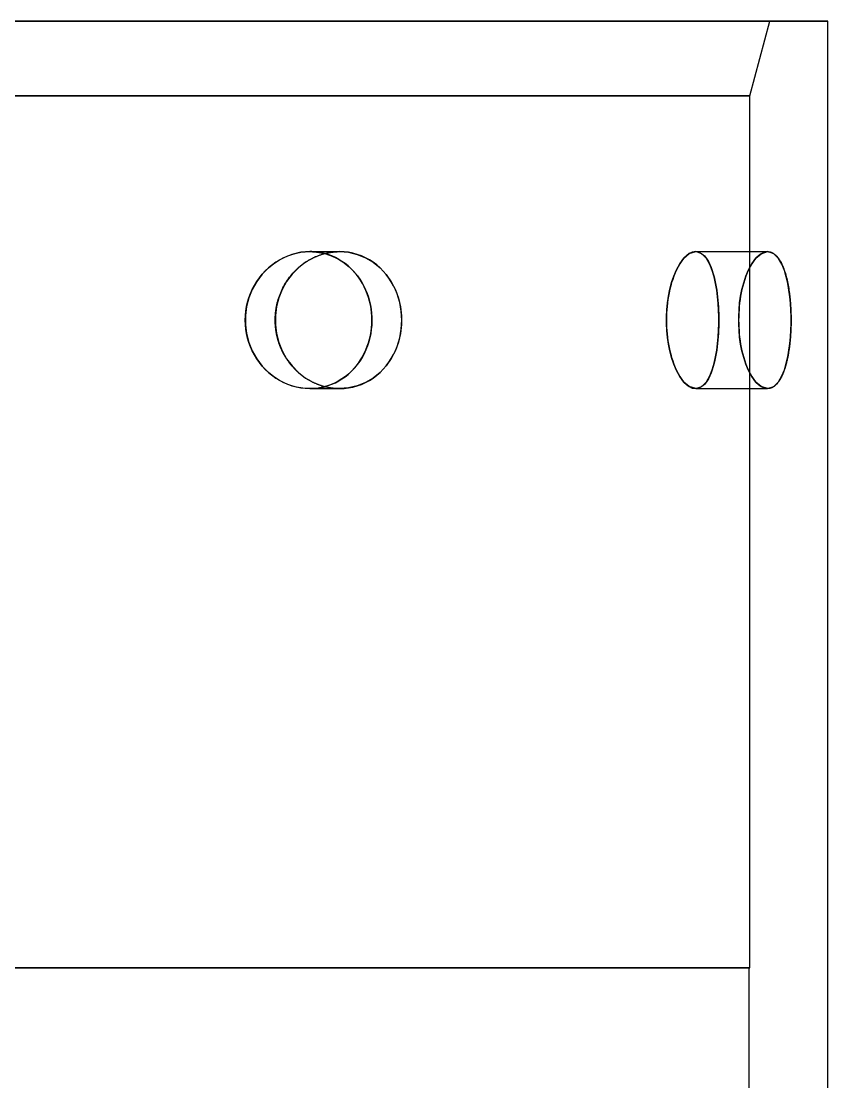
# Model space of a CAD drawing. Header units: millimetres. Extents: x 0 to 275, y -45 to 668.
# Drawn here: x 178.62 to 211, y 253.42 to 296 of the extents above; entities that cross this region are included whole.
import ezdxf

# ---------------------------------------------------------------- set-up
doc = ezdxf.new("R2010")
doc.units = ezdxf.units.MM
doc.layers.add('SIDE_HIDDEN', color=8, linetype='CONTINUOUS')
doc.layers.add('SIDE_VISIBLE', color=7, linetype='Continuous')

msp = doc.modelspace()

# ---------------------------------------------------------------- linework, layer by layer
at = {"layer": 'SIDE_HIDDEN'}
for points in [[(211, 296), (208.239, 296), (205.478, 296), (202.717, 296), (199.957, 296), (197.196, 296), (194.435, 296), (191.674, 296), (188.913, 296), (186.152, 296), (183.391, 296), (180.63, 296), (177.87, 296), (175.109, 296), (172.348, 296), (169.587, 296), (166.826, 296), (164.065, 296), (161.304, 296), (158.543, 296), (155.783, 296), (153.022, 296), (150.261, 296), (147.5, 296)], [(208.679, 296), (206.12, 296), (203.561, 296), (201.002, 296), (198.443, 296), (195.884, 296), (193.325, 296), (190.766, 296), (188.207, 296), (185.648, 296), (183.089, 296), (180.53, 296), (177.97, 296), (175.411, 296), (172.852, 296), (170.293, 296), (167.734, 296), (165.175, 296), (162.616, 296), (160.057, 296), (157.498, 296), (154.939, 296), (152.38, 296), (149.821, 296)], [(149.821, 296), (151.101, 296), (152.38, 296), (153.66, 296), (154.939, 296), (156.219, 296), (157.498, 296), (158.778, 296), (160.057, 296), (161.337, 296), (162.616, 296), (163.896, 296), (165.175, 296), (166.455, 296), (167.734, 296), (169.014, 296), (170.293, 296), (171.573, 296), (172.852, 296), (174.132, 296), (175.411, 296), (176.691, 296), (177.97, 296), (179.25, 296)], [(179.25, 296), (180.53, 296), (181.809, 296), (183.089, 296), (184.368, 296), (185.648, 296), (186.927, 296), (188.207, 296), (189.486, 296), (190.766, 296), (192.045, 296), (193.325, 296), (194.604, 296), (195.884, 296), (197.163, 296), (198.443, 296), (199.722, 296), (201.002, 296), (202.281, 296), (203.561, 296), (204.84, 296), (206.12, 296), (207.399, 296), (208.679, 296)], [(207.875, 293), (208.679, 296)], [(207.875, 293), (205.386, 293), (202.897, 293), (200.408, 293), (197.918, 293), (195.429, 293), (192.94, 293), (190.451, 293), (187.962, 293), (185.473, 293), (182.984, 293), (180.495, 293), (178.005, 293), (175.516, 293), (173.027, 293), (170.538, 293), (168.049, 293), (165.56, 293), (163.071, 293), (160.582, 293), (158.092, 293), (155.603, 293), (153.114, 293), (150.625, 293)], [(150.625, 293), (151.87, 293), (153.114, 293), (154.359, 293), (155.603, 293), (156.848, 293), (158.092, 293), (159.337, 293), (160.582, 293), (161.826, 293), (163.071, 293), (164.315, 293), (165.56, 293), (166.804, 293), (168.049, 293), (169.293, 293), (170.538, 293), (171.783, 293), (173.027, 293), (174.272, 293), (175.516, 293), (176.761, 293), (178.005, 293), (179.25, 293)], [(179.25, 293), (180.495, 293), (181.739, 293), (182.984, 293), (184.228, 293), (185.473, 293), (186.717, 293), (187.962, 293), (189.207, 293), (190.451, 293), (191.696, 293), (192.94, 293), (194.185, 293), (195.429, 293), (196.674, 293), (197.918, 293), (199.163, 293), (200.408, 293), (201.652, 293), (202.897, 293), (204.141, 293), (205.386, 293), (206.63, 293), (207.875, 293)], [(207.875, 258), (207.875, 293)], [(187.613, 284), (187.619, 284.182), (187.636, 284.363), (187.665, 284.543), (187.705, 284.721), (187.757, 284.895), (187.819, 285.067), (187.893, 285.233), (187.977, 285.395), (188.071, 285.55), (188.176, 285.7), (188.29, 285.842), (188.413, 285.976), (188.545, 286.102), (188.685, 286.218), (188.833, 286.325), (188.987, 286.421), (189.148, 286.505), (189.315, 286.579), (189.487, 286.639), (189.663, 286.687), (189.841, 286.722), (190.022, 286.743), (190.204, 286.75)], [(190.204, 286.75), (189.841, 286.722), (189.487, 286.639), (189.148, 286.505), (188.833, 286.325), (188.545, 286.102), (188.29, 285.842), (188.071, 285.55), (187.893, 285.233), (187.757, 284.895), (187.665, 284.543), (187.619, 284.182), (187.619, 283.818), (187.665, 283.457), (187.757, 283.105), (187.893, 282.767), (188.071, 282.45), (188.29, 282.158), (188.545, 281.898), (188.833, 281.675), (189.148, 281.495), (189.487, 281.361), (189.841, 281.278), (190.204, 281.25)], [(190.8, 286.673), (190.774, 286.679), (190.749, 286.686), (190.723, 286.692), (190.698, 286.697), (190.672, 286.703), (190.647, 286.708), (190.621, 286.713), (190.595, 286.717), (190.569, 286.721), (190.543, 286.725), (190.517, 286.729), (190.491, 286.732), (190.465, 286.735), (190.439, 286.738), (190.413, 286.741), (190.387, 286.743), (190.361, 286.745), (190.335, 286.746), (190.309, 286.748), (190.283, 286.749), (190.257, 286.749), (190.23, 286.75), (190.204, 286.75)], [(190.204, 286.75), (190.23, 286.75), (190.257, 286.749), (190.283, 286.749), (190.309, 286.748), (190.335, 286.746), (190.361, 286.745), (190.387, 286.743), (190.413, 286.741), (190.439, 286.738), (190.465, 286.735), (190.491, 286.732), (190.517, 286.729), (190.543, 286.725), (190.569, 286.721), (190.595, 286.717), (190.621, 286.713), (190.647, 286.708), (190.672, 286.703), (190.698, 286.697), (190.723, 286.692), (190.749, 286.686), (190.774, 286.679), (190.8, 286.673)], [(190.204, 286.75), (191.4, 286.75)], [(190.204, 286.75), (191.4, 286.75)], [(190.8, 286.673), (190.825, 286.679), (190.851, 286.685), (190.877, 286.691), (190.902, 286.697), (190.928, 286.702), (190.954, 286.708), (190.98, 286.712), (191.006, 286.717), (191.032, 286.721), (191.058, 286.725), (191.084, 286.729), (191.111, 286.732), (191.137, 286.735), (191.163, 286.738), (191.189, 286.741), (191.216, 286.743), (191.242, 286.745), (191.268, 286.746), (191.295, 286.748), (191.321, 286.749), (191.347, 286.749), (191.374, 286.75), (191.4, 286.75)], [(191.4, 286.75), (191.758, 286.722), (192.107, 286.64), (192.439, 286.506), (192.747, 286.323), (193.026, 286.096), (193.269, 285.833), (193.474, 285.539), (193.64, 285.221), (193.765, 284.885), (193.848, 284.536), (193.89, 284.179), (193.89, 283.821), (193.848, 283.464), (193.765, 283.115), (193.64, 282.779), (193.474, 282.461), (193.269, 282.167), (193.026, 281.904), (192.747, 281.677), (192.439, 281.494), (192.107, 281.36), (191.758, 281.278), (191.4, 281.25)], [(205.696, 286.75), (205.56, 286.728), (205.435, 286.669), (205.324, 286.586), (205.226, 286.488), (205.138, 286.38), (205.06, 286.266), (204.99, 286.146), (204.927, 286.023), (204.87, 285.897), (204.818, 285.768), (204.772, 285.637), (204.73, 285.505), (204.692, 285.372), (204.659, 285.237), (204.629, 285.102), (204.603, 284.966), (204.581, 284.829), (204.563, 284.691), (204.548, 284.554), (204.536, 284.416), (204.528, 284.277), (204.523, 284.139), (204.521, 284)], [(205.696, 281.25), (205.435, 281.331), (205.226, 281.512), (205.06, 281.734), (204.927, 281.977), (204.818, 282.232), (204.73, 282.495), (204.659, 282.763), (204.603, 283.034), (204.563, 283.309), (204.536, 283.584), (204.523, 283.861), (204.523, 284.139), (204.536, 284.416), (204.563, 284.691), (204.603, 284.966), (204.659, 285.237), (204.73, 285.505), (204.818, 285.768), (204.927, 286.023), (205.06, 286.266), (205.226, 286.488), (205.435, 286.669), (205.696, 286.75)], [(205.696, 281.25), (205.947, 281.334), (206.133, 281.526), (206.265, 281.76), (206.364, 282.01), (206.44, 282.267), (206.498, 282.53), (206.543, 282.795), (206.577, 283.061), (206.602, 283.329), (206.617, 283.597), (206.625, 283.866), (206.625, 284.134), (206.617, 284.403), (206.602, 284.671), (206.577, 284.939), (206.543, 285.205), (206.498, 285.47), (206.44, 285.733), (206.364, 285.99), (206.265, 286.24), (206.133, 286.474), (205.947, 286.666), (205.696, 286.75)], [(205.696, 286.75), (205.828, 286.728), (205.947, 286.666), (206.048, 286.578), (206.133, 286.474), (206.204, 286.36), (206.265, 286.24), (206.318, 286.117), (206.364, 285.99), (206.404, 285.862), (206.44, 285.733), (206.471, 285.602), (206.498, 285.47), (206.522, 285.338), (206.543, 285.205), (206.561, 285.072), (206.577, 284.939), (206.59, 284.805), (206.602, 284.671), (206.611, 284.537), (206.617, 284.403), (206.622, 284.269), (206.625, 284.134), (206.626, 284)], [(205.696, 286.75), (208.583, 286.75)], [(205.696, 286.75), (208.583, 286.75)], [(208.583, 281.25), (208.322, 281.332), (208.114, 281.513), (207.951, 281.735), (207.819, 281.979), (207.712, 282.234), (207.625, 282.496), (207.555, 282.764), (207.501, 283.036), (207.461, 283.31), (207.435, 283.585), (207.422, 283.862), (207.422, 284.138), (207.435, 284.415), (207.461, 284.69), (207.501, 284.964), (207.555, 285.236), (207.625, 285.504), (207.712, 285.766), (207.819, 286.021), (207.951, 286.265), (208.114, 286.487), (208.322, 286.668), (208.583, 286.75)], [(208.623, 286.748), (208.634, 286.747), (208.645, 286.745), (208.656, 286.743), (208.666, 286.741), (208.677, 286.739), (208.687, 286.736), (208.698, 286.733), (208.708, 286.73), (208.718, 286.727), (208.729, 286.723), (208.739, 286.719), (208.749, 286.715), (208.758, 286.71), (208.768, 286.705), (208.778, 286.701), (208.787, 286.695), (208.797, 286.69), (208.806, 286.685), (208.815, 286.679), (208.825, 286.673), (208.834, 286.667), (208.842, 286.661), (208.851, 286.654)], [(189.667, 286.032), (189.686, 286.049), (189.704, 286.067), (189.723, 286.084), (189.741, 286.1), (189.76, 286.117), (189.779, 286.134), (189.798, 286.15), (189.818, 286.166), (189.837, 286.182), (189.857, 286.198), (189.877, 286.214), (189.896, 286.229), (189.917, 286.244), (189.937, 286.259), (189.957, 286.274), (189.978, 286.289), (189.998, 286.303), (190.019, 286.317), (190.04, 286.331), (190.061, 286.345), (190.082, 286.359), (190.104, 286.372), (190.125, 286.386)], [(209.015, 286.483), (209.054, 286.427), (209.089, 286.369), (209.122, 286.31), (209.152, 286.249), (209.181, 286.187), (209.207, 286.125), (209.232, 286.061), (209.254, 285.997), (209.276, 285.933), (209.296, 285.868), (209.315, 285.803), (209.333, 285.737), (209.349, 285.671), (209.365, 285.605), (209.38, 285.539), (209.393, 285.472), (209.406, 285.406), (209.418, 285.339), (209.43, 285.272), (209.44, 285.205), (209.45, 285.138), (209.459, 285.07), (209.468, 285.003)], [(188.867, 284.549), (188.881, 284.619), (188.898, 284.689), (188.916, 284.759), (188.936, 284.828), (188.957, 284.896), (188.981, 284.964), (189.006, 285.031), (189.033, 285.098), (189.061, 285.164), (189.091, 285.229), (189.123, 285.294), (189.156, 285.358), (189.191, 285.42), (189.228, 285.482), (189.266, 285.543), (189.306, 285.603), (189.347, 285.662), (189.39, 285.719), (189.434, 285.776), (189.48, 285.832), (189.527, 285.886), (189.575, 285.939), (189.625, 285.99)], [(209.505, 284.607), (209.506, 284.59), (209.507, 284.573), (209.508, 284.556), (209.509, 284.539), (209.51, 284.522), (209.511, 284.505), (209.512, 284.488), (209.513, 284.471), (209.514, 284.454), (209.515, 284.438), (209.516, 284.421), (209.516, 284.404), (209.517, 284.387), (209.518, 284.37), (209.518, 284.353), (209.519, 284.336), (209.52, 284.319), (209.52, 284.302), (209.521, 284.285), (209.521, 284.268), (209.522, 284.251), (209.522, 284.234), (209.523, 284.217)], [(190.204, 281.25), (190.022, 281.257), (189.841, 281.278), (189.663, 281.313), (189.487, 281.361), (189.315, 281.421), (189.148, 281.495), (188.987, 281.579), (188.833, 281.675), (188.685, 281.782), (188.545, 281.898), (188.413, 282.024), (188.29, 282.158), (188.176, 282.3), (188.071, 282.45), (187.977, 282.605), (187.893, 282.767), (187.819, 282.933), (187.757, 283.105), (187.705, 283.279), (187.665, 283.457), (187.636, 283.637), (187.619, 283.818), (187.613, 284)], [(188.814, 284), (188.814, 284.008), (188.814, 284.017), (188.814, 284.025), (188.814, 284.033), (188.814, 284.042), (188.814, 284.05), (188.814, 284.058), (188.815, 284.067), (188.815, 284.075), (188.815, 284.083), (188.815, 284.092), (188.816, 284.1), (188.816, 284.108), (188.816, 284.117), (188.817, 284.125), (188.817, 284.133), (188.817, 284.142), (188.818, 284.15), (188.818, 284.158), (188.819, 284.167), (188.819, 284.175), (188.82, 284.183), (188.82, 284.192)], [(188.821, 283.799), (188.82, 283.808), (188.82, 283.817), (188.819, 283.825), (188.819, 283.834), (188.818, 283.843), (188.818, 283.852), (188.817, 283.86), (188.817, 283.869), (188.816, 283.878), (188.816, 283.887), (188.816, 283.895), (188.815, 283.904), (188.815, 283.913), (188.815, 283.921), (188.815, 283.93), (188.815, 283.939), (188.814, 283.948), (188.814, 283.956), (188.814, 283.965), (188.814, 283.974), (188.814, 283.983), (188.814, 283.991), (188.814, 284)], [(204.521, 284), (204.523, 283.861), (204.528, 283.723), (204.536, 283.584), (204.548, 283.446), (204.563, 283.309), (204.581, 283.171), (204.603, 283.034), (204.629, 282.898), (204.659, 282.763), (204.692, 282.628), (204.73, 282.495), (204.772, 282.363), (204.818, 282.232), (204.87, 282.103), (204.927, 281.977), (204.99, 281.854), (205.06, 281.734), (205.138, 281.62), (205.226, 281.512), (205.324, 281.414), (205.435, 281.331), (205.56, 281.272), (205.696, 281.25)], [(206.626, 284), (206.625, 283.866), (206.622, 283.731), (206.617, 283.597), (206.611, 283.463), (206.602, 283.329), (206.59, 283.195), (206.577, 283.061), (206.561, 282.928), (206.543, 282.795), (206.522, 282.662), (206.498, 282.53), (206.471, 282.398), (206.44, 282.267), (206.404, 282.138), (206.364, 282.01), (206.318, 281.883), (206.265, 281.76), (206.204, 281.64), (206.133, 281.526), (206.048, 281.422), (205.947, 281.334), (205.828, 281.272), (205.696, 281.25)], [(209.525, 284.04), (209.525, 284.039), (209.525, 284.037), (209.525, 284.035), (209.525, 284.033), (209.525, 284.032), (209.525, 284.03), (209.525, 284.028), (209.525, 284.026), (209.525, 284.025), (209.525, 284.023), (209.525, 284.021), (209.525, 284.019), (209.525, 284.018), (209.525, 284.016), (209.525, 284.014), (209.525, 284.012), (209.525, 284.011), (209.525, 284.009), (209.525, 284.007), (209.525, 284.005), (209.525, 284.004), (209.525, 284.002), (209.525, 284)], [(209.525, 284), (209.525, 284), (209.525, 284), (209.525, 284), (209.525, 283.999), (209.525, 283.999), (209.525, 283.999), (209.525, 283.999), (209.525, 283.999), (209.525, 283.999), (209.525, 283.999), (209.525, 283.998), (209.525, 283.998), (209.525, 283.998), (209.525, 283.998), (209.525, 283.998), (209.525, 283.998), (209.525, 283.998), (209.525, 283.997), (209.525, 283.997), (209.525, 283.997), (209.525, 283.997), (209.525, 283.997), (209.525, 283.997)], [(188.833, 283.665), (188.833, 283.67), (188.832, 283.676), (188.832, 283.682), (188.831, 283.687), (188.83, 283.693), (188.83, 283.699), (188.829, 283.704), (188.829, 283.71), (188.828, 283.715), (188.827, 283.721), (188.827, 283.727), (188.826, 283.732), (188.826, 283.738), (188.825, 283.744), (188.825, 283.749), (188.824, 283.755), (188.824, 283.761), (188.823, 283.766), (188.823, 283.772), (188.823, 283.777), (188.822, 283.783), (188.822, 283.789), (188.821, 283.794)], [(192.688, 283.797), (192.672, 283.627), (192.647, 283.459), (192.612, 283.292), (192.568, 283.127), (192.515, 282.965), (192.452, 282.807), (192.38, 282.652), (192.299, 282.502), (192.209, 282.357), (192.11, 282.218), (192.003, 282.086), (191.887, 281.961), (191.763, 281.845), (191.631, 281.736), (191.492, 281.638), (191.346, 281.549), (191.195, 281.471), (191.038, 281.404), (190.877, 281.349), (190.712, 281.306), (190.544, 281.275), (190.375, 281.256), (190.204, 281.25)], [(188.982, 283.032), (188.976, 283.048), (188.971, 283.065), (188.965, 283.081), (188.959, 283.098), (188.954, 283.114), (188.949, 283.131), (188.943, 283.148), (188.938, 283.165), (188.933, 283.181), (188.928, 283.198), (188.923, 283.215), (188.919, 283.232), (188.914, 283.249), (188.909, 283.266), (188.905, 283.283), (188.901, 283.3), (188.896, 283.317), (188.892, 283.334), (188.888, 283.351), (188.884, 283.368), (188.881, 283.385), (188.877, 283.402), (188.873, 283.419)], [(209.507, 283.432), (209.506, 283.414), (209.505, 283.397), (209.504, 283.379), (209.502, 283.361), (209.501, 283.343), (209.5, 283.325), (209.498, 283.308), (209.497, 283.29), (209.496, 283.272), (209.494, 283.254), (209.492, 283.236), (209.491, 283.219), (209.489, 283.201), (209.488, 283.183), (209.486, 283.165), (209.484, 283.147), (209.482, 283.13), (209.48, 283.112), (209.479, 283.094), (209.477, 283.076), (209.475, 283.059), (209.473, 283.041), (209.471, 283.023)], [(189.117, 282.717), (189.111, 282.73), (189.104, 282.743), (189.098, 282.756), (189.092, 282.769), (189.085, 282.783), (189.079, 282.796), (189.073, 282.809), (189.067, 282.823), (189.061, 282.836), (189.055, 282.85), (189.049, 282.863), (189.043, 282.877), (189.037, 282.89), (189.032, 282.904), (189.026, 282.917), (189.021, 282.931), (189.015, 282.944), (189.01, 282.958), (189.005, 282.972), (188.999, 282.986), (188.994, 282.999), (188.989, 283.013), (188.984, 283.027)], [(189.361, 282.319), (189.351, 282.333), (189.341, 282.346), (189.331, 282.36), (189.322, 282.373), (189.313, 282.387), (189.303, 282.401), (189.294, 282.414), (189.285, 282.428), (189.276, 282.442), (189.267, 282.456), (189.258, 282.47), (189.249, 282.484), (189.24, 282.498), (189.231, 282.512), (189.223, 282.526), (189.214, 282.54), (189.206, 282.554), (189.197, 282.569), (189.189, 282.583), (189.181, 282.598), (189.173, 282.612), (189.165, 282.626), (189.157, 282.641)], [(189.365, 282.313), (189.365, 282.313), (189.365, 282.313), (189.365, 282.314), (189.365, 282.314), (189.364, 282.314), (189.364, 282.315), (189.364, 282.315), (189.364, 282.315), (189.363, 282.315), (189.363, 282.316), (189.363, 282.316), (189.363, 282.316), (189.363, 282.317), (189.362, 282.317), (189.362, 282.317), (189.362, 282.317), (189.362, 282.318), (189.362, 282.318), (189.361, 282.318), (189.361, 282.319), (189.361, 282.319), (189.361, 282.319), (189.361, 282.319)], [(189.51, 282.134), (189.505, 282.139), (189.5, 282.144), (189.496, 282.149), (189.491, 282.155), (189.487, 282.16), (189.482, 282.165), (189.478, 282.171), (189.473, 282.176), (189.469, 282.181), (189.464, 282.187), (189.46, 282.192), (189.455, 282.197), (189.451, 282.203), (189.447, 282.208), (189.442, 282.214), (189.438, 282.219), (189.433, 282.224), (189.429, 282.23), (189.425, 282.235), (189.42, 282.241), (189.416, 282.246), (189.412, 282.252), (189.408, 282.257)], [(209.309, 282.175), (209.307, 282.169), (209.305, 282.162), (209.303, 282.156), (209.301, 282.149), (209.299, 282.142), (209.297, 282.136), (209.295, 282.129), (209.293, 282.123), (209.291, 282.116), (209.289, 282.11), (209.287, 282.103), (209.285, 282.096), (209.283, 282.09), (209.281, 282.083), (209.279, 282.077), (209.277, 282.07), (209.275, 282.064), (209.273, 282.057), (209.271, 282.051), (209.269, 282.044), (209.266, 282.038), (209.264, 282.031), (209.262, 282.025)], [(190.26, 281.538), (190.239, 281.549), (190.218, 281.561), (190.197, 281.572), (190.176, 281.584), (190.155, 281.597), (190.134, 281.609), (190.114, 281.621), (190.093, 281.634), (190.073, 281.647), (190.053, 281.66), (190.032, 281.674), (190.012, 281.687), (189.993, 281.701), (189.973, 281.715), (189.953, 281.729), (189.934, 281.743), (189.914, 281.757), (189.895, 281.772), (189.876, 281.787), (189.857, 281.802), (189.838, 281.817), (189.82, 281.832), (189.801, 281.848)], [(209.146, 281.738), (209.141, 281.727), (209.135, 281.717), (209.13, 281.706), (209.125, 281.695), (209.119, 281.685), (209.114, 281.675), (209.108, 281.664), (209.102, 281.654), (209.096, 281.643), (209.09, 281.633), (209.084, 281.623), (209.078, 281.613), (209.072, 281.603), (209.066, 281.592), (209.06, 281.582), (209.053, 281.572), (209.047, 281.563), (209.04, 281.553), (209.034, 281.543), (209.027, 281.533), (209.02, 281.524), (209.013, 281.514), (209.006, 281.504)], [(190.204, 281.25), (190.23, 281.25), (190.257, 281.251), (190.283, 281.251), (190.309, 281.252), (190.335, 281.254), (190.361, 281.255), (190.387, 281.257), (190.413, 281.259), (190.439, 281.262), (190.465, 281.265), (190.491, 281.268), (190.517, 281.271), (190.543, 281.275), (190.569, 281.279), (190.595, 281.283), (190.621, 281.287), (190.647, 281.292), (190.672, 281.297), (190.698, 281.303), (190.723, 281.308), (190.749, 281.314), (190.774, 281.321), (190.8, 281.327)], [(190.204, 281.25), (191.4, 281.25)], [(190.204, 281.25), (191.4, 281.25)], [(191.4, 281.25), (191.374, 281.25), (191.347, 281.251), (191.321, 281.251), (191.295, 281.252), (191.268, 281.254), (191.242, 281.255), (191.216, 281.257), (191.189, 281.259), (191.163, 281.262), (191.137, 281.265), (191.111, 281.268), (191.084, 281.271), (191.058, 281.275), (191.032, 281.279), (191.006, 281.283), (190.98, 281.288), (190.954, 281.292), (190.928, 281.298), (190.902, 281.303), (190.877, 281.309), (190.851, 281.315), (190.825, 281.321), (190.8, 281.327)], [(205.696, 281.25), (208.583, 281.25)], [(205.696, 281.25), (208.583, 281.25)], [(208.683, 281.263), (208.679, 281.262), (208.674, 281.261), (208.67, 281.26), (208.666, 281.259), (208.661, 281.258), (208.657, 281.257), (208.653, 281.256), (208.649, 281.255), (208.644, 281.255), (208.64, 281.254), (208.636, 281.253), (208.631, 281.253), (208.627, 281.252), (208.623, 281.252), (208.618, 281.252), (208.614, 281.251), (208.609, 281.251), (208.605, 281.251), (208.601, 281.25), (208.596, 281.25), (208.592, 281.25), (208.588, 281.25), (208.583, 281.25)], [(207.875, 258), (205.386, 258), (202.897, 258), (200.408, 258), (197.918, 258), (195.429, 258), (192.94, 258), (190.451, 258), (187.962, 258), (185.473, 258), (182.984, 258), (180.495, 258), (178.005, 258), (175.516, 258), (173.027, 258), (170.538, 258), (168.049, 258), (165.56, 258), (163.071, 258), (160.582, 258), (158.092, 258), (155.603, 258), (153.114, 258), (150.625, 258)], [(150.625, 258), (151.87, 258), (153.114, 258), (154.359, 258), (155.603, 258), (156.848, 258), (158.092, 258), (159.337, 258), (160.582, 258), (161.826, 258), (163.071, 258), (164.315, 258), (165.56, 258), (166.804, 258), (168.049, 258), (169.293, 258), (170.538, 258), (171.783, 258), (173.027, 258), (174.272, 258), (175.516, 258), (176.761, 258), (178.005, 258), (179.25, 258)], [(179.25, 258), (178.008, 258), (176.765, 258), (175.523, 258), (174.28, 258), (173.038, 258), (171.796, 258), (170.553, 258), (169.311, 258), (168.068, 258), (166.826, 258), (165.584, 258), (164.341, 258), (163.099, 258), (161.857, 258), (160.614, 258), (159.372, 258), (158.129, 258), (156.887, 258), (155.645, 258), (154.402, 258), (153.16, 258), (151.917, 258), (150.675, 258)], [(150.675, 258), (153.16, 258), (155.645, 258), (158.129, 258), (160.614, 258), (163.099, 258), (165.584, 258), (168.068, 258), (170.553, 258), (173.038, 258), (175.523, 258), (178.008, 258), (180.492, 258), (182.977, 258), (185.462, 258), (187.947, 258), (190.432, 258), (192.916, 258), (195.401, 258), (197.886, 258), (200.371, 258), (202.855, 258), (205.34, 258), (207.825, 258)], [(207.825, 258), (206.583, 258), (205.34, 258), (204.098, 258), (202.855, 258), (201.613, 258), (200.371, 258), (199.128, 258), (197.886, 258), (196.643, 258), (195.401, 258), (194.159, 258), (192.916, 258), (191.674, 258), (190.432, 258), (189.189, 258), (187.947, 258), (186.704, 258), (185.462, 258), (184.22, 258), (182.977, 258), (181.735, 258), (180.492, 258), (179.25, 258)], [(179.25, 258), (180.495, 258), (181.739, 258), (182.984, 258), (184.228, 258), (185.473, 258), (186.717, 258), (187.962, 258), (189.207, 258), (190.451, 258), (191.696, 258), (192.94, 258), (194.185, 258), (195.429, 258), (196.674, 258), (197.918, 258), (199.163, 258), (200.408, 258), (201.652, 258), (202.897, 258), (204.141, 258), (205.386, 258), (206.63, 258), (207.875, 258)], [(207.825, 258), (207.825, 0)]]:
    msp.add_lwpolyline(points, dxfattribs=at)
at = {"layer": 'SIDE_VISIBLE'}
for points in [[(147.5, 296), (148.88, 296), (150.261, 296), (151.641, 296), (153.022, 296), (154.402, 296), (155.783, 296), (157.163, 296), (158.543, 296), (159.924, 296), (161.304, 296), (162.685, 296), (164.065, 296), (165.446, 296), (166.826, 296), (168.207, 296), (169.587, 296), (170.967, 296), (172.348, 296), (173.728, 296), (175.109, 296), (176.489, 296), (177.87, 296), (179.25, 296)], [(179.25, 296), (180.63, 296), (182.011, 296), (183.391, 296), (184.772, 296), (186.152, 296), (187.533, 296), (188.913, 296), (190.293, 296), (191.674, 296), (193.054, 296), (194.435, 296), (195.815, 296), (197.196, 296), (198.576, 296), (199.957, 296), (201.337, 296), (202.717, 296), (204.098, 296), (205.478, 296), (206.859, 296), (208.239, 296), (209.62, 296), (211, 296)], [(211, 166.487), (211, 296)], [(191.4, 286.75), (191.038, 286.722), (190.683, 286.639), (190.345, 286.506), (190.03, 286.325), (189.742, 286.101), (189.488, 285.841), (189.27, 285.55), (189.093, 285.233), (188.957, 284.895), (188.866, 284.543), (188.82, 284.182), (188.82, 283.818), (188.866, 283.457), (188.957, 283.105), (189.093, 282.767), (189.27, 282.45), (189.488, 282.159), (189.742, 281.899), (190.03, 281.675), (190.345, 281.494), (190.683, 281.361), (191.038, 281.278), (191.4, 281.25)], [(190.125, 286.386), (190.152, 286.402), (190.18, 286.418), (190.208, 286.434), (190.236, 286.449), (190.264, 286.465), (190.292, 286.479), (190.321, 286.494), (190.35, 286.508), (190.379, 286.521), (190.408, 286.535), (190.437, 286.548), (190.466, 286.56), (190.496, 286.572), (190.526, 286.584), (190.556, 286.596), (190.586, 286.607), (190.616, 286.617), (190.646, 286.627), (190.677, 286.637), (190.707, 286.647), (190.738, 286.656), (190.769, 286.664), (190.8, 286.673)], [(192.694, 284), (192.691, 284.153), (192.679, 284.306), (192.66, 284.458), (192.634, 284.609), (192.6, 284.758), (192.558, 284.905), (192.509, 285.05), (192.453, 285.193), (192.388, 285.332), (192.317, 285.467), (192.238, 285.598), (192.152, 285.725), (192.059, 285.847), (191.959, 285.963), (191.852, 286.073), (191.739, 286.176), (191.62, 286.272), (191.495, 286.36), (191.365, 286.44), (191.229, 286.512), (191.09, 286.575), (190.946, 286.629), (190.8, 286.673)], [(190.8, 286.673), (190.955, 286.626), (191.106, 286.568), (191.253, 286.5), (191.395, 286.423), (191.532, 286.336), (191.662, 286.239), (191.786, 286.135), (191.902, 286.023), (192.012, 285.903), (192.114, 285.777), (192.208, 285.645), (192.293, 285.508), (192.371, 285.366), (192.441, 285.22), (192.502, 285.07), (192.555, 284.917), (192.599, 284.761), (192.635, 284.603), (192.662, 284.443), (192.681, 284.283), (192.692, 284.121), (192.694, 283.959), (192.688, 283.797)], [(193.895, 284), (193.89, 284.179), (193.874, 284.358), (193.848, 284.536), (193.812, 284.711), (193.765, 284.885), (193.708, 285.055), (193.64, 285.221), (193.562, 285.383), (193.474, 285.539), (193.377, 285.689), (193.269, 285.833), (193.152, 285.969), (193.026, 286.096), (192.891, 286.214), (192.747, 286.323), (192.597, 286.42), (192.439, 286.506), (192.276, 286.579), (192.107, 286.64), (191.934, 286.688), (191.758, 286.722), (191.579, 286.743), (191.4, 286.75)], [(208.583, 286.75), (208.447, 286.728), (208.322, 286.668), (208.212, 286.585), (208.114, 286.487), (208.028, 286.379), (207.951, 286.265), (207.881, 286.145), (207.819, 286.021), (207.763, 285.895), (207.712, 285.766), (207.666, 285.636), (207.625, 285.504), (207.588, 285.37), (207.555, 285.236), (207.526, 285.1), (207.501, 284.964), (207.479, 284.828), (207.461, 284.69), (207.447, 284.553), (207.435, 284.415), (207.427, 284.277), (207.422, 284.138), (207.421, 284)], [(208.583, 281.25), (208.834, 281.334), (209.021, 281.526), (209.156, 281.758), (209.256, 282.008), (209.334, 282.266), (209.393, 282.528), (209.44, 282.793), (209.475, 283.06), (209.5, 283.328), (209.516, 283.596), (209.524, 283.865), (209.524, 284.135), (209.516, 284.404), (209.5, 284.672), (209.475, 284.94), (209.44, 285.207), (209.393, 285.472), (209.334, 285.734), (209.256, 285.992), (209.156, 286.242), (209.021, 286.474), (208.834, 286.666), (208.583, 286.75)], [(208.583, 286.75), (208.585, 286.75), (208.587, 286.75), (208.588, 286.75), (208.59, 286.75), (208.592, 286.75), (208.594, 286.75), (208.595, 286.75), (208.597, 286.75), (208.599, 286.75), (208.601, 286.75), (208.602, 286.75), (208.604, 286.749), (208.606, 286.749), (208.608, 286.749), (208.609, 286.749), (208.611, 286.749), (208.613, 286.749), (208.615, 286.749), (208.616, 286.749), (208.618, 286.748), (208.62, 286.748), (208.622, 286.748), (208.623, 286.748)], [(208.851, 286.654), (208.859, 286.648), (208.867, 286.641), (208.875, 286.635), (208.883, 286.628), (208.891, 286.621), (208.899, 286.615), (208.906, 286.608), (208.914, 286.6), (208.921, 286.593), (208.929, 286.586), (208.936, 286.578), (208.943, 286.571), (208.95, 286.563), (208.957, 286.556), (208.964, 286.548), (208.97, 286.54), (208.977, 286.532), (208.984, 286.524), (208.99, 286.516), (208.996, 286.508), (209.003, 286.5), (209.009, 286.491), (209.015, 286.483)], [(189.625, 285.99), (189.627, 285.992), (189.629, 285.994), (189.631, 285.996), (189.633, 285.998), (189.634, 285.999), (189.636, 286.001), (189.638, 286.003), (189.64, 286.005), (189.642, 286.007), (189.644, 286.009), (189.645, 286.01), (189.647, 286.012), (189.649, 286.014), (189.651, 286.016), (189.653, 286.018), (189.655, 286.019), (189.656, 286.021), (189.658, 286.023), (189.66, 286.025), (189.662, 286.027), (189.664, 286.028), (189.666, 286.03), (189.667, 286.032)], [(209.468, 285.003), (209.47, 284.986), (209.472, 284.968), (209.474, 284.951), (209.475, 284.934), (209.477, 284.917), (209.479, 284.9), (209.481, 284.882), (209.483, 284.865), (209.485, 284.848), (209.486, 284.831), (209.488, 284.814), (209.489, 284.796), (209.491, 284.779), (209.493, 284.762), (209.494, 284.745), (209.496, 284.728), (209.497, 284.71), (209.498, 284.693), (209.5, 284.676), (209.501, 284.659), (209.502, 284.641), (209.504, 284.624), (209.505, 284.607)], [(188.82, 284.192), (188.821, 284.207), (188.823, 284.223), (188.824, 284.239), (188.825, 284.254), (188.827, 284.27), (188.828, 284.285), (188.83, 284.301), (188.831, 284.316), (188.833, 284.332), (188.835, 284.348), (188.837, 284.363), (188.839, 284.379), (188.841, 284.394), (188.843, 284.41), (188.846, 284.425), (188.848, 284.441), (188.85, 284.456), (188.853, 284.472), (188.855, 284.487), (188.858, 284.502), (188.861, 284.518), (188.864, 284.533), (188.867, 284.549)], [(190.8, 281.327), (190.946, 281.371), (191.09, 281.425), (191.229, 281.488), (191.365, 281.56), (191.495, 281.64), (191.62, 281.728), (191.739, 281.824), (191.852, 281.927), (191.959, 282.037), (192.059, 282.153), (192.152, 282.275), (192.238, 282.402), (192.317, 282.533), (192.388, 282.668), (192.453, 282.807), (192.509, 282.95), (192.558, 283.095), (192.6, 283.242), (192.634, 283.391), (192.66, 283.542), (192.679, 283.694), (192.691, 283.847), (192.694, 284)], [(191.4, 281.25), (191.579, 281.257), (191.758, 281.278), (191.934, 281.312), (192.107, 281.36), (192.276, 281.421), (192.439, 281.494), (192.597, 281.58), (192.747, 281.677), (192.891, 281.786), (193.026, 281.904), (193.152, 282.031), (193.269, 282.167), (193.377, 282.311), (193.474, 282.461), (193.562, 282.617), (193.64, 282.779), (193.708, 282.945), (193.765, 283.115), (193.812, 283.289), (193.848, 283.464), (193.874, 283.642), (193.89, 283.821), (193.895, 284)], [(207.421, 284), (207.422, 283.862), (207.427, 283.723), (207.435, 283.585), (207.447, 283.447), (207.461, 283.31), (207.479, 283.172), (207.501, 283.036), (207.526, 282.9), (207.555, 282.764), (207.588, 282.63), (207.625, 282.496), (207.666, 282.364), (207.712, 282.234), (207.763, 282.105), (207.819, 281.979), (207.881, 281.855), (207.951, 281.735), (208.028, 281.621), (208.114, 281.513), (208.212, 281.415), (208.322, 281.332), (208.447, 281.272), (208.583, 281.25)], [(209.525, 283.997), (209.525, 283.972), (209.525, 283.948), (209.525, 283.923), (209.525, 283.898), (209.524, 283.874), (209.524, 283.849), (209.524, 283.825), (209.523, 283.8), (209.523, 283.776), (209.522, 283.751), (209.521, 283.727), (209.52, 283.702), (209.52, 283.678), (209.519, 283.653), (209.518, 283.628), (209.517, 283.604), (209.516, 283.579), (209.514, 283.555), (209.513, 283.53), (209.512, 283.506), (209.51, 283.481), (209.509, 283.457), (209.507, 283.432)], [(209.523, 284.217), (209.523, 284.21), (209.523, 284.202), (209.523, 284.194), (209.523, 284.187), (209.524, 284.179), (209.524, 284.171), (209.524, 284.163), (209.524, 284.156), (209.524, 284.148), (209.524, 284.14), (209.524, 284.133), (209.524, 284.125), (209.525, 284.117), (209.525, 284.11), (209.525, 284.102), (209.525, 284.094), (209.525, 284.087), (209.525, 284.079), (209.525, 284.071), (209.525, 284.064), (209.525, 284.056), (209.525, 284.048), (209.525, 284.04)], [(188.821, 283.794), (188.821, 283.795), (188.821, 283.795), (188.821, 283.795), (188.821, 283.795), (188.821, 283.795), (188.821, 283.796), (188.821, 283.796), (188.821, 283.796), (188.821, 283.796), (188.821, 283.797), (188.821, 283.797), (188.821, 283.797), (188.821, 283.797), (188.821, 283.797), (188.821, 283.798), (188.821, 283.798), (188.821, 283.798), (188.821, 283.798), (188.821, 283.798), (188.821, 283.799), (188.821, 283.799), (188.821, 283.799), (188.821, 283.799)], [(188.873, 283.419), (188.871, 283.43), (188.869, 283.44), (188.867, 283.451), (188.865, 283.461), (188.863, 283.472), (188.861, 283.483), (188.859, 283.493), (188.857, 283.504), (188.855, 283.515), (188.853, 283.525), (188.852, 283.536), (188.85, 283.547), (188.848, 283.557), (188.847, 283.568), (188.845, 283.579), (188.843, 283.59), (188.842, 283.6), (188.84, 283.611), (188.839, 283.622), (188.837, 283.633), (188.836, 283.643), (188.835, 283.654), (188.833, 283.665)], [(188.984, 283.027), (188.984, 283.027), (188.984, 283.027), (188.984, 283.027), (188.984, 283.028), (188.984, 283.028), (188.984, 283.028), (188.983, 283.028), (188.983, 283.028), (188.983, 283.029), (188.983, 283.029), (188.983, 283.029), (188.983, 283.029), (188.983, 283.03), (188.983, 283.03), (188.983, 283.03), (188.983, 283.03), (188.983, 283.03), (188.983, 283.031), (188.983, 283.031), (188.983, 283.031), (188.982, 283.031), (188.982, 283.031), (188.982, 283.032)], [(189.157, 282.641), (189.155, 282.644), (189.153, 282.648), (189.152, 282.651), (189.15, 282.654), (189.148, 282.657), (189.146, 282.661), (189.145, 282.664), (189.143, 282.667), (189.141, 282.67), (189.14, 282.674), (189.138, 282.677), (189.136, 282.68), (189.134, 282.684), (189.133, 282.687), (189.131, 282.69), (189.129, 282.693), (189.128, 282.697), (189.126, 282.7), (189.124, 282.703), (189.122, 282.707), (189.121, 282.71), (189.119, 282.713), (189.117, 282.717)], [(209.471, 283.023), (209.466, 282.986), (209.462, 282.949), (209.457, 282.911), (209.452, 282.874), (209.446, 282.837), (209.441, 282.8), (209.435, 282.763), (209.429, 282.726), (209.423, 282.688), (209.417, 282.651), (209.41, 282.614), (209.403, 282.578), (209.396, 282.541), (209.389, 282.504), (209.381, 282.467), (209.373, 282.43), (209.365, 282.394), (209.356, 282.357), (209.347, 282.321), (209.338, 282.284), (209.329, 282.248), (209.319, 282.212), (209.309, 282.175)], [(189.361, 282.319), (189.361, 282.319), (189.361, 282.319), (189.361, 282.319), (189.361, 282.319), (189.361, 282.319), (189.361, 282.319), (189.361, 282.319), (189.361, 282.319), (189.361, 282.319), (189.361, 282.319), (189.361, 282.319), (189.361, 282.319), (189.361, 282.319), (189.361, 282.319), (189.361, 282.319), (189.361, 282.319), (189.361, 282.319), (189.361, 282.319), (189.361, 282.319), (189.361, 282.319), (189.361, 282.319), (189.361, 282.319), (189.361, 282.319)], [(189.408, 282.257), (189.406, 282.26), (189.404, 282.262), (189.402, 282.264), (189.4, 282.267), (189.398, 282.269), (189.396, 282.272), (189.395, 282.274), (189.393, 282.277), (189.391, 282.279), (189.389, 282.281), (189.387, 282.284), (189.385, 282.286), (189.384, 282.289), (189.382, 282.291), (189.38, 282.293), (189.378, 282.296), (189.376, 282.298), (189.374, 282.301), (189.373, 282.303), (189.371, 282.306), (189.369, 282.308), (189.367, 282.31), (189.365, 282.313)], [(189.801, 281.848), (189.788, 281.859), (189.774, 281.871), (189.761, 281.882), (189.747, 281.894), (189.734, 281.906), (189.721, 281.918), (189.708, 281.93), (189.695, 281.942), (189.682, 281.954), (189.669, 281.966), (189.656, 281.979), (189.644, 281.991), (189.631, 282.004), (189.619, 282.016), (189.606, 282.029), (189.594, 282.042), (189.581, 282.055), (189.569, 282.068), (189.557, 282.081), (189.545, 282.094), (189.533, 282.107), (189.521, 282.12), (189.51, 282.134)], [(209.262, 282.025), (209.258, 282.012), (209.253, 281.999), (209.249, 281.986), (209.244, 281.974), (209.24, 281.961), (209.235, 281.948), (209.23, 281.936), (209.226, 281.923), (209.221, 281.911), (209.216, 281.898), (209.211, 281.886), (209.206, 281.873), (209.201, 281.861), (209.196, 281.848), (209.191, 281.836), (209.185, 281.823), (209.18, 281.811), (209.174, 281.799), (209.169, 281.787), (209.163, 281.774), (209.158, 281.762), (209.152, 281.75), (209.146, 281.738)], [(190.8, 281.327), (190.775, 281.334), (190.751, 281.34), (190.727, 281.347), (190.702, 281.355), (190.678, 281.362), (190.654, 281.37), (190.63, 281.378), (190.607, 281.386), (190.583, 281.395), (190.559, 281.403), (190.535, 281.412), (190.512, 281.421), (190.489, 281.431), (190.465, 281.44), (190.442, 281.45), (190.419, 281.46), (190.396, 281.471), (190.373, 281.481), (190.35, 281.492), (190.327, 281.503), (190.305, 281.514), (190.282, 281.526), (190.26, 281.538)], [(209.006, 281.504), (208.995, 281.49), (208.984, 281.476), (208.972, 281.462), (208.961, 281.449), (208.949, 281.436), (208.937, 281.423), (208.924, 281.41), (208.911, 281.397), (208.898, 281.385), (208.885, 281.373), (208.871, 281.362), (208.857, 281.351), (208.843, 281.34), (208.828, 281.33), (208.813, 281.32), (208.798, 281.311), (208.782, 281.302), (208.766, 281.294), (208.75, 281.286), (208.734, 281.279), (208.717, 281.273), (208.7, 281.267), (208.683, 281.263)], [(208.583, 281.25), (208.583, 281.25)]]:
    msp.add_lwpolyline(points, dxfattribs=at)

doc.saveas('drawing.dxf')
